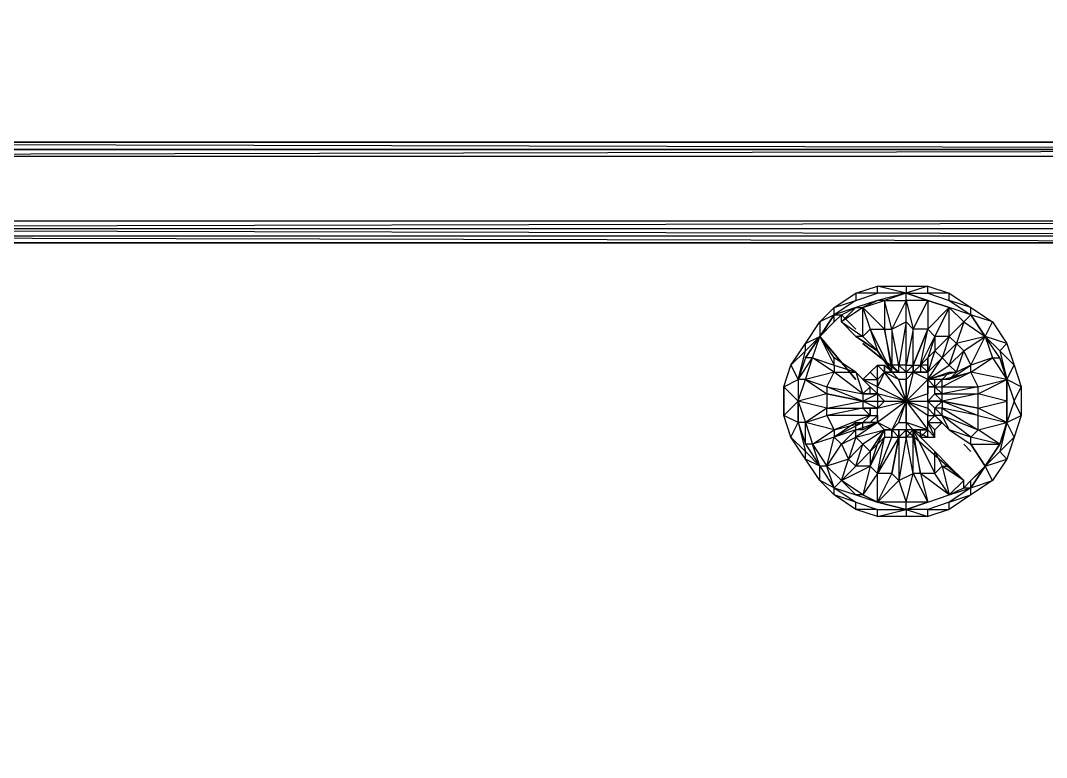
# Model space of a CAD drawing. Header units: millimetres. Extents: x 0 to 3881, y 0 to 2744.
# Drawn here: x 1903.5 to 1938.52, y 2050.74 to 2075.91 of the extents above; entities that cross this region are included whole.
import ezdxf

# ---------------------------------------------------------------- set-up
doc = ezdxf.new("R2010")
doc.units = ezdxf.units.MM

# ---------------------------------------------------------------- blocks, each defined once
blk = doc.blocks.new('A$C147918ED')
at = {"flags": 128}
for points in [[(104.678, 112.379), (104.678, 133.026), (104.678, 133.271), (104.433, 133.271), (104.187, 133.517), (0.737, 133.517), (0.491, 133.271), (0.246, 133.026), (0.246, 112.379), (0.246, 31.96), (0.491, 31.714), (0.491, 31.468), (0.737, 31.468), (1.965, 31.468), (2.211, 31.468), (2.456, 31.468), (102.468, 31.468), (102.713, 31.468), (102.959, 31.468)], [(0.737, 133.026), (104.187, 133.271), (0.737, 133.271), (0.737, 133.026), (0.737, 133.271), (0.491, 133.026), (0.491, 133.271)], [(104.187, 130.324), (104.433, 130.57), (104.433, 130.324), (104.433, 130.078), (104.433, 130.324), (104.433, 130.57), (104.187, 130.57), (103.941, 130.815), (104.187, 133.026), (0.737, 133.026), (0.491, 133.026), (0.737, 130.57)], [(0.983, 130.324), (0.983, 130.57), (103.941, 130.815), (0.983, 130.815), (0.737, 133.026)], [(69.049, 120.73), (68.312, 120.976), (67.575, 121.467), (67.084, 121.958), (66.593, 122.695), (66.101, 123.447), (65.856, 124.183), (65.856, 125.166), (66.101, 125.903), (66.593, 126.64), (67.084, 127.377), (67.575, 127.868), (68.312, 128.359), (69.049, 128.605)], [(70.031, 128.359), (69.049, 128.605)], [(70.031, 128.605), (70.768, 128.605), (71.505, 128.359), (72.242, 127.868), (72.979, 127.377), (73.47, 126.64), (73.716, 125.903), (73.961, 125.166), (73.961, 124.183), (73.716, 123.447), (73.47, 122.695), (72.979, 121.958), (72.242, 121.467), (71.505, 120.976), (70.768, 120.73), (70.031, 120.73)], [(70.031, 128.359), (70.768, 128.113), (70.031, 128.113), (69.54, 127.131), (69.294, 128.113), (69.294, 127.131), (69.54, 125.657), (68.803, 127.131), (69.049, 126.394), (69.54, 125.657)], [(68.312, 127.868), (68.557, 127.868), (67.821, 127.377), (68.557, 126.885), (68.557, 127.868)], [(70.031, 125.657), (70.031, 125.903), (70.031, 127.377), (69.786, 125.903), (69.54, 127.131), (70.031, 127.377), (70.031, 128.113), (70.277, 127.131), (70.031, 127.377)], [(70.277, 125.903), (70.768, 127.131), (70.277, 127.131), (70.768, 128.113), (70.768, 127.131)], [(70.277, 125.903), (70.522, 125.903), (71.014, 126.885), (70.768, 127.131), (71.505, 127.868), (71.014, 126.885), (70.768, 126.148), (70.522, 125.903), (70.768, 125.657), (70.522, 125.657)], [(71.505, 127.868), (71.996, 127.377), (72.242, 127.622), (72.733, 126.885), (72.979, 126.148), (73.224, 126.148), (73.47, 125.412), (73.47, 124.675), (73.47, 123.938), (73.224, 123.201), (72.242, 123.447)], [(71.505, 126.885), (71.505, 127.868), (71.996, 127.377), (72.733, 126.885)], [(69.786, 125.657), (69.54, 125.657), (69.049, 126.394), (68.312, 126.885), (67.821, 127.377), (67.821, 127.622), (68.312, 127.131), (67.821, 127.622), (67.575, 127.377), (67.084, 126.885), (67.329, 127.131), (67.575, 127.377), (67.575, 127.622), (67.821, 127.622)], [(67.821, 127.377), (68.312, 126.885), (69.049, 126.394), (68.557, 126.885), (68.312, 126.885)], [(68.557, 126.885), (68.803, 127.131)], [(70.768, 125.903), (70.768, 125.657), (71.259, 126.148), (71.014, 126.394), (70.768, 125.657), (70.768, 126.148), (71.014, 126.394), (71.505, 126.885), (71.014, 126.885), (71.014, 126.394), (70.768, 126.148), (70.768, 125.903), (70.522, 125.903), (70.522, 125.657), (70.277, 125.657), (70.522, 125.903), (70.768, 127.131), (70.277, 125.903)], [(71.505, 126.885), (71.996, 127.377), (71.751, 126.64)], [(66.347, 124.675), (66.593, 125.412), (66.838, 126.148), (67.084, 126.885)], [(67.575, 125.903), (68.312, 125.657), (67.575, 126.148), (67.084, 126.885)], [(72.242, 125.657), (72.242, 125.903), (71.996, 126.394), (72.733, 126.885), (71.751, 126.64)], [(72.487, 125.166), (73.47, 125.412), (72.242, 125.657), (72.979, 126.148), (72.242, 125.903), (72.733, 126.885), (72.979, 126.148), (73.47, 125.412)], [(66.593, 125.412), (66.347, 125.412), (66.838, 126.148), (66.593, 126.148)], [(68.803, 124.92), (68.557, 124.92), (69.049, 124.92), (68.803, 124.92), (68.803, 125.166), (69.049, 124.92), (68.803, 125.166), (68.312, 125.657), (67.575, 126.148)], [(71.259, 125.412), (71.014, 125.412), (70.768, 125.412), (71.259, 126.148), (71.505, 125.903)], [(71.505, 125.657), (71.751, 125.657), (71.505, 125.412), (72.242, 125.903), (71.751, 125.657), (71.996, 126.394)], [(67.329, 125.166), (68.557, 124.92), (67.575, 125.657), (68.312, 125.657), (68.557, 124.92), (68.557, 124.675), (69.049, 124.92), (69.049, 124.675), (69.294, 124.675), (69.049, 124.92), (69.049, 125.166), (68.557, 125.412), (68.803, 125.657), (69.049, 125.903), (69.294, 125.903), (69.54, 125.657), (69.786, 125.657)], [(69.786, 125.657), (70.031, 125.657), (70.031, 125.412), (69.786, 125.412), (69.54, 125.657), (69.294, 125.657), (69.294, 125.903)], [(69.786, 125.657), (69.786, 125.903), (69.54, 125.903)], [(69.786, 125.657), (69.786, 125.903), (70.031, 125.657), (70.031, 125.903), (69.786, 125.903)], [(68.557, 124.92), (68.803, 125.166), (68.312, 125.657)], [(68.803, 123.938), (69.049, 124.183), (69.049, 123.938), (69.049, 124.183), (69.049, 124.429), (69.294, 124.675), (70.031, 124.675), (69.294, 125.657), (69.049, 125.166)], [(69.049, 125.166), (69.049, 125.412), (68.803, 125.657)], [(71.014, 125.166), (70.768, 125.412), (70.768, 125.166), (70.768, 124.92), (70.768, 125.412), (70.277, 125.657), (70.031, 124.675), (70.031, 125.412), (70.277, 125.657), (70.768, 125.657), (70.768, 125.412), (70.031, 124.675), (69.54, 123.692), (69.294, 123.692), (69.54, 123.692), (69.049, 123.938)], [(70.031, 125.412), (70.031, 124.675), (69.786, 125.412), (69.294, 125.657), (69.54, 125.657), (69.786, 125.657)], [(70.768, 124.675), (71.014, 124.92), (71.014, 125.166), (70.768, 125.166), (71.014, 125.166), (71.014, 125.412)], [(65.856, 125.166), (65.856, 124.183), (66.347, 124.675), (66.347, 123.938), (66.593, 122.955), (67.084, 122.45), (67.575, 121.713), (68.312, 121.222), (69.049, 120.976), (70.031, 120.976), (70.031, 121.222)], [(68.557, 124.675), (67.329, 125.166), (67.329, 124.92), (67.329, 124.429), (66.347, 124.675)], [(71.259, 124.675), (71.259, 124.92), (71.014, 125.166)], [(71.259, 124.92), (71.259, 125.166)], [(68.312, 122.45), (68.803, 122.955), (68.803, 122.45), (68.312, 122.45), (67.821, 121.958), (68.803, 122.45), (68.557, 121.467), (67.821, 121.958), (67.575, 121.713), (67.329, 122.45), (67.084, 122.45), (66.838, 123.201), (66.593, 123.201), (66.593, 123.938), (66.347, 123.938), (66.347, 124.675), (66.593, 123.938)], [(67.329, 124.429), (68.557, 124.675), (67.329, 124.92), (68.557, 124.675), (68.557, 124.429), (68.803, 124.183), (67.575, 123.692), (68.557, 123.938), (68.803, 124.183), (67.329, 124.183)], [(69.786, 123.938), (70.031, 124.675), (70.031, 123.938), (70.031, 124.675), (70.768, 123.692), (70.031, 123.938), (70.277, 123.692), (70.031, 123.692), (71.996, 121.958), (71.259, 122.45)], [(70.768, 123.692), (70.522, 123.692), (70.277, 123.692), (70.768, 123.692), (70.768, 124.183), (70.031, 124.675), (70.768, 124.429), (70.768, 124.183), (71.014, 124.183), (70.768, 124.429), (71.014, 124.183), (71.014, 124.429), (70.768, 124.675), (70.768, 124.429), (71.014, 124.183), (71.505, 123.692), (72.242, 123.201), (72.733, 122.45), (72.487, 122.204), (72.242, 121.958), (71.996, 121.713), (71.996, 121.958), (71.505, 122.45), (71.014, 122.955), (70.277, 123.692), (70.031, 123.692), (71.996, 121.958)], [(71.259, 124.675), (71.014, 124.92)], [(67.329, 124.429), (66.593, 123.938), (66.838, 123.201), (67.575, 123.692), (67.575, 123.447), (66.838, 123.201), (67.329, 122.45), (67.575, 123.447)], [(69.049, 120.73), (69.049, 120.976), (68.312, 120.976), (68.312, 121.222), (67.575, 121.467), (67.575, 121.713), (67.084, 121.958), (67.084, 122.45), (66.593, 122.695), (66.593, 122.955), (66.101, 123.447), (66.347, 123.938), (65.856, 124.183)], [(68.557, 123.692), (68.557, 123.938), (69.049, 123.938), (68.803, 123.938), (68.557, 123.938), (68.803, 124.183), (69.049, 124.183)], [(72.487, 124.183), (73.47, 123.938), (73.224, 123.201), (72.487, 123.692), (73.47, 123.938)], [(67.329, 122.45), (67.821, 121.958), (68.066, 122.695), (67.329, 122.45), (67.821, 123.201), (68.066, 122.695), (68.557, 123.201), (68.803, 122.955), (69.049, 123.201), (69.294, 123.447), (69.54, 123.447), (69.54, 123.692), (69.786, 123.447), (69.786, 121.958), (70.031, 121.222), (69.049, 121.222), (69.786, 121.958), (69.54, 122.204), (69.049, 122.204)], [(68.312, 123.938), (67.575, 123.447)], [(67.821, 123.201), (68.312, 123.447), (68.066, 122.695), (68.312, 122.45), (68.557, 123.201), (68.312, 123.447), (68.312, 123.692), (68.312, 123.938), (68.557, 123.938), (67.575, 123.447)], [(68.803, 122.45), (69.049, 122.204), (68.557, 121.467), (69.049, 121.222), (69.049, 122.204), (69.294, 123.447), (68.803, 122.45), (69.049, 123.201), (68.803, 122.955), (69.294, 123.692), (69.049, 123.938), (68.557, 123.692), (68.312, 123.692), (69.049, 123.938), (68.312, 123.447), (69.294, 123.692), (68.557, 123.201)], [(69.294, 123.447), (69.54, 123.447), (69.54, 123.692), (69.786, 123.938), (70.031, 123.938), (70.031, 123.692), (69.786, 123.692), (69.786, 123.447), (69.786, 123.692), (69.54, 123.692), (69.54, 123.447)], [(69.294, 123.692), (69.294, 123.447)], [(70.277, 123.447), (70.522, 122.204), (70.768, 121.222), (71.505, 121.467), (70.522, 122.204), (70.277, 122.204), (70.277, 123.447), (70.277, 123.692), (70.031, 123.692), (70.031, 123.447)], [(70.277, 123.692), (70.031, 123.692)], [(71.505, 121.467), (71.014, 122.204), (71.014, 122.955), (70.277, 123.692), (70.768, 123.447), (70.768, 123.692), (70.522, 123.447), (70.522, 123.692)], [(70.522, 123.447), (70.768, 123.447), (71.014, 123.447), (71.014, 123.692)], [(69.049, 121.222), (69.54, 122.204), (69.786, 123.447), (69.049, 122.204), (69.54, 123.447), (69.786, 123.447), (69.54, 122.204)], [(71.014, 122.204), (71.259, 122.45), (71.505, 121.467), (71.996, 121.958), (71.505, 122.45)], [(71.996, 121.713), (72.242, 121.713), (72.242, 121.958), (72.733, 122.45), (72.487, 122.204)], [(70.768, 121.222), (70.031, 120.976), (69.049, 121.222), (68.557, 121.467), (68.312, 121.467), (67.821, 121.958)], [(70.768, 121.222), (71.505, 121.467)]]:
    blk.add_lwpolyline(points, dxfattribs=at)
for points in [[(0.737, 133.517), (104.187, 133.517), (104.187, 133.271)], [(0.737, 133.517), (104.187, 133.517)], [(104.187, 133.271), (0.737, 133.271)], [(104.187, 130.078), (103.941, 130.078), (0.983, 130.078), (103.941, 130.078), (0.983, 130.324), (103.941, 130.324), (0.983, 130.57), (103.941, 130.57), (104.187, 130.324)], [(69.049, 128.605), (70.031, 128.605), (70.768, 128.605), (71.505, 128.359), (72.242, 127.868), (72.979, 127.377), (73.47, 126.64), (73.716, 125.903), (73.961, 125.166), (73.961, 124.183), (73.716, 123.447), (73.47, 122.695), (72.979, 121.958), (72.242, 121.467), (71.505, 120.976), (70.768, 120.73), (70.031, 120.73), (69.049, 120.73), (68.312, 120.976), (67.575, 121.467), (67.084, 121.958), (66.593, 122.695), (66.101, 123.447), (65.856, 124.183), (65.856, 125.166), (66.101, 125.903), (66.593, 126.64), (67.084, 127.377), (67.575, 127.868), (68.312, 128.359)], [(68.312, 128.359), (68.312, 128.113), (67.575, 127.622), (67.084, 127.377), (67.084, 126.885), (66.593, 126.394), (66.101, 125.903), (66.347, 125.412), (66.347, 124.675), (65.856, 125.166), (66.347, 125.412), (66.593, 126.394), (66.593, 126.64), (67.084, 126.885), (67.575, 127.622), (67.575, 127.868), (68.312, 128.113), (69.049, 128.359), (69.049, 128.605), (70.031, 128.605), (70.031, 128.359), (69.049, 128.359)], [(70.031, 128.359), (70.768, 128.359), (70.768, 128.605)], [(66.347, 123.938), (66.593, 123.201), (67.084, 122.45), (67.575, 121.713), (68.312, 121.467), (69.049, 121.222), (70.031, 120.976), (70.768, 121.222), (71.505, 121.467), (72.242, 121.713), (72.733, 122.45), (73.224, 123.201), (73.47, 123.938), (73.47, 124.675), (73.47, 125.412), (73.224, 126.148), (72.733, 126.885), (72.242, 127.622), (71.505, 127.868), (70.768, 128.113), (70.031, 128.359), (69.049, 128.113), (68.312, 127.868), (67.575, 127.622), (67.084, 126.885), (66.593, 126.148), (66.347, 125.412), (66.347, 124.675)], [(70.031, 128.359), (69.294, 128.113), (70.031, 128.113)], [(70.768, 128.359), (71.505, 128.113), (72.242, 127.622), (72.733, 126.885), (73.224, 126.394), (73.47, 125.412), (73.716, 124.675), (73.47, 123.938), (73.224, 122.955), (72.733, 122.45), (72.242, 121.713), (71.505, 121.222), (70.768, 120.976), (70.031, 120.976), (70.768, 120.73), (70.768, 120.976), (71.505, 120.976), (71.505, 121.222), (72.242, 121.467), (72.242, 121.713), (72.979, 121.958), (72.733, 122.45), (73.47, 122.695), (73.224, 122.955), (73.716, 123.447), (73.47, 123.938), (73.961, 124.183), (73.716, 124.675), (73.961, 125.166), (73.47, 125.412), (73.716, 125.903), (73.224, 126.394), (73.47, 126.64), (72.733, 126.885), (72.979, 127.377), (72.242, 127.622), (72.242, 127.868), (71.505, 128.113), (71.505, 128.359)], [(68.312, 127.868), (67.821, 127.377), (67.821, 127.622)], [(69.049, 128.113), (68.557, 127.868), (69.294, 128.113)], [(68.557, 127.868), (68.803, 127.131), (69.294, 127.131), (68.557, 127.868)], [(70.768, 128.113), (71.505, 127.868), (70.768, 128.113)], [(69.54, 127.131), (69.54, 125.903), (69.786, 125.657), (69.54, 125.657), (69.54, 125.903), (69.294, 127.131)], [(70.031, 125.903), (70.277, 125.903), (70.277, 127.131), (70.031, 125.903)], [(66.593, 126.148), (67.084, 126.885)], [(67.084, 126.885), (67.575, 125.903), (67.575, 126.148)], [(68.312, 125.412), (67.084, 126.885)], [(71.505, 126.885), (71.259, 126.148), (71.751, 126.64)], [(68.557, 126.64), (69.786, 125.657)], [(71.751, 126.64), (71.505, 125.903), (71.996, 126.394)], [(66.838, 126.148), (67.575, 125.903), (67.575, 125.657)], [(69.049, 125.412), (69.049, 125.903), (69.294, 125.657), (69.049, 125.412)], [(69.294, 125.903), (69.294, 125.657)], [(70.277, 125.903), (70.031, 125.657), (70.277, 125.657)], [(70.277, 125.657), (70.277, 125.903)], [(70.768, 125.412), (71.505, 125.903), (71.751, 125.657), (70.768, 125.412)], [(67.329, 124.92), (66.347, 124.675), (66.593, 125.412)], [(66.593, 125.412), (67.329, 125.166), (67.575, 125.657), (66.593, 125.412)], [(68.557, 125.412), (69.049, 125.412), (69.049, 125.166)], [(70.768, 125.412), (71.505, 125.657), (71.259, 125.412), (70.768, 125.412)], [(71.259, 125.166), (71.259, 125.412), (71.014, 125.166)], [(71.259, 124.92), (72.487, 124.92), (71.259, 124.675), (72.487, 124.429), (71.259, 124.675), (72.487, 124.183), (72.487, 124.429), (72.487, 124.92), (72.487, 125.166), (72.242, 125.657), (71.505, 125.412), (71.259, 125.412), (72.242, 125.657), (71.259, 125.166), (72.487, 125.166)], [(73.47, 125.412), (73.47, 124.675), (73.47, 123.938), (72.487, 124.429), (73.47, 124.675), (72.487, 124.92)], [(69.049, 124.92), (69.049, 125.166), (70.031, 124.675)], [(68.557, 124.675), (69.049, 124.675), (69.049, 124.429), (68.557, 124.675)], [(69.049, 124.429), (70.031, 124.675), (69.049, 123.938)], [(70.768, 124.675), (70.768, 124.92), (70.031, 124.675)], [(71.259, 124.675), (70.768, 124.675)], [(71.259, 124.92), (71.014, 124.92)], [(71.259, 124.675), (71.259, 124.429), (71.014, 124.429)], [(67.329, 124.429), (68.557, 124.429), (67.329, 124.183)], [(68.803, 124.183), (68.803, 124.429), (69.049, 124.429), (68.557, 124.429), (68.803, 124.429)], [(71.259, 124.429), (71.014, 124.429), (71.259, 124.183)], [(71.259, 124.429), (72.487, 123.692), (72.487, 124.183)], [(66.593, 123.938), (67.329, 124.183), (67.575, 123.692), (66.593, 123.938)], [(70.768, 124.183), (71.014, 124.183), (70.768, 123.938), (71.014, 123.447), (70.768, 123.692), (70.768, 123.938)], [(71.259, 124.183), (71.014, 124.183), (71.505, 123.692)], [(71.259, 123.938), (71.014, 124.183)], [(71.259, 124.183), (72.487, 123.692), (72.242, 123.447), (71.505, 123.692), (72.242, 123.201), (72.242, 123.447)], [(67.575, 123.447), (67.821, 123.201), (68.312, 123.692)], [(69.294, 123.447), (69.049, 123.201), (69.294, 123.692)], [(69.786, 121.958), (70.277, 122.204), (70.768, 121.222), (70.031, 121.222), (70.277, 122.204), (70.031, 123.447), (70.031, 123.692), (69.786, 123.447), (70.031, 123.447)], [(70.031, 123.447), (70.277, 123.692), (70.277, 123.447), (70.031, 123.447)], [(70.522, 122.204), (70.277, 123.692), (71.014, 122.204), (70.522, 122.204)], [(70.768, 123.938), (71.259, 123.938), (71.014, 123.692), (70.768, 123.938)], [(71.505, 122.45), (71.014, 122.955), (71.259, 122.45)], [(71.996, 123.201), (72.242, 122.955)], [(73.224, 123.201), (72.733, 122.45), (72.242, 123.201)], [(72.733, 122.45), (73.224, 123.201), (72.733, 122.45)], [(71.996, 121.713), (71.996, 121.958), (71.505, 121.467)], [(69.049, 120.73), (70.031, 120.976), (70.031, 120.73)]]:
    blk.add_lwpolyline(points, close=True, dxfattribs=at)

msp = doc.modelspace()

# ---------------------------------------------------------------- linework, layer by layer
at = {"color": 8}
msp.add_lwpolyline([(1495.634, 2071.276), (2272.034, 2071.276), (2272.037, 2103.234), (1495.637, 2103.234)], close=True, dxfattribs=at)

# ---------------------------------------------------------------- block references
at = {"color": 7, "ltscale": 3}
msp.add_blockref('A$C147918ED', (1863.695, 1938.234), dxfattribs=at)

doc.saveas('drawing.dxf')
